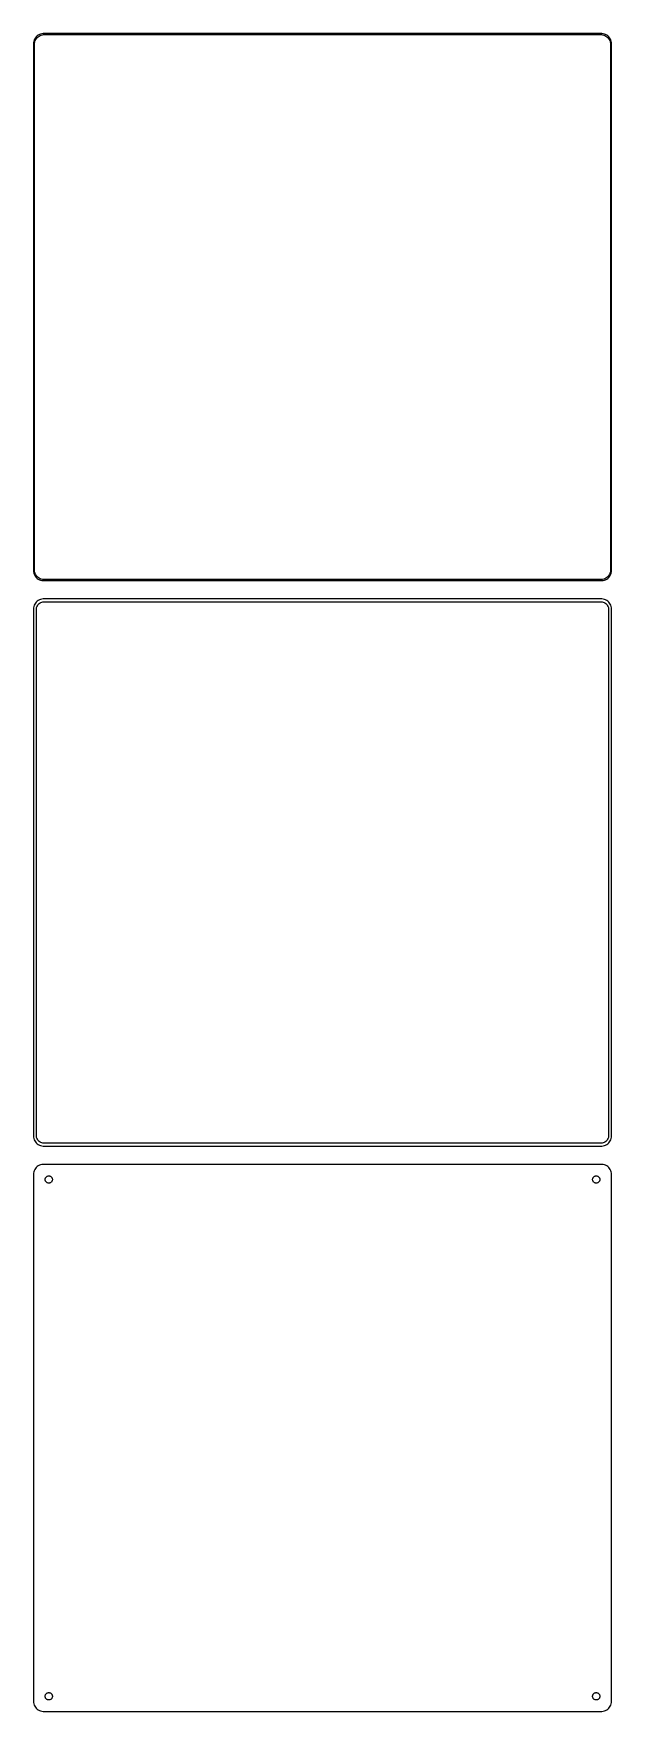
# Model space of a CAD drawing. Header units: metres. Extents: x -142 to 142, y 423 to 1251.
import ezdxf

# ---------------------------------------------------------------- set-up
doc = ezdxf.new("R2010")
doc.units = ezdxf.units.M

msp = doc.modelspace()

# ---------------------------------------------------------------- linework, layer by layer
for p, q in [((-139.629, 1250.52), (-140.179, 1250.22)), ((-139.045, 1250.76), (-139.629, 1250.52)), ((-139.272, 1250.05), (-138.718, 1250.27)), ((-138.437, 1250.91), (-139.045, 1250.76)), ((-138.718, 1250.27), (-138.14, 1250.42)), ((-137.814, 1250.99), (-138.437, 1250.91)), ((-138.14, 1250.42), (-137.548, 1250.49)), ((137.814, 1250.99), (-137.814, 1250.99)), ((-137.548, 1250.49), (137.548, 1250.49)), ((137.548, 1250.49), (138.14, 1250.42)), ((138.437, 1250.91), (137.814, 1250.99)), ((138.14, 1250.42), (138.718, 1250.27)), ((139.045, 1250.76), (138.437, 1250.91)), ((138.718, 1250.27), (139.272, 1250.05)), ((139.629, 1250.52), (139.045, 1250.76)), ((140.179, 1250.22), (139.629, 1250.52)), ((-142.461, 1246.63), (-142.5, 1246)), ((-142.5, 1246), (-142.5, 986)), ((-142.343, 1247.24), (-142.461, 1246.63)), ((-142.149, 1247.84), (-142.343, 1247.24)), ((-141.882, 1248.41), (-142.149, 1247.84)), ((-142, 1245.75), (-141.963, 1246.35)), ((-142, 986.25), (-142, 1245.75)), ((-141.963, 1246.35), (-141.851, 1246.93)), ((-141.545, 1248.94), (-141.882, 1248.41)), ((-141.851, 1246.93), (-141.666, 1247.5)), ((-141.666, 1247.5), (-141.412, 1248.04)), ((-141.145, 1249.42), (-141.545, 1248.94)), ((-141.412, 1248.04), (-141.093, 1248.54)), ((-140.687, 1249.85), (-141.145, 1249.42)), ((-141.093, 1248.54), (-140.713, 1249)), ((-140.713, 1249), (-140.278, 1249.41)), ((-140.179, 1250.22), (-140.687, 1249.85)), ((-140.278, 1249.41), (-139.795, 1249.76)), ((-139.795, 1249.76), (-139.272, 1250.05)), ((139.272, 1250.05), (139.795, 1249.76)), ((139.795, 1249.76), (140.278, 1249.41)), ((140.687, 1249.85), (140.179, 1250.22)), ((140.278, 1249.41), (140.713, 1249)), ((141.145, 1249.42), (140.687, 1249.85)), ((140.713, 1249), (141.093, 1248.54)), ((141.093, 1248.54), (141.412, 1248.04)), ((141.545, 1248.94), (141.145, 1249.42)), ((141.412, 1248.04), (141.666, 1247.5)), ((141.882, 1248.41), (141.545, 1248.94)), ((141.666, 1247.5), (141.851, 1246.93)), ((141.851, 1246.93), (141.963, 1246.35)), ((142.149, 1247.84), (141.882, 1248.41)), ((141.963, 1246.35), (142, 1245.75)), ((142, 1245.75), (142, 986.25)), ((142.343, 1247.24), (142.149, 1247.84)), ((142.461, 1246.63), (142.343, 1247.24)), ((142.5, 1246), (142.461, 1246.63)), ((142.5, 986), (142.5, 1246)), ((-142.5, 986), (-142.461, 985.373)), ((-142.461, 985.373), (-142.343, 984.757)), ((-141.963, 985.655), (-142, 986.25)), ((-141.851, 985.069), (-141.963, 985.655)), ((141.963, 985.655), (141.851, 985.069)), ((142, 986.25), (141.963, 985.655)), ((142.343, 984.757), (142.461, 985.373)), ((142.461, 985.373), (142.5, 986)), ((-142.343, 984.757), (-142.149, 984.159)), ((-142.149, 984.159), (-141.882, 983.591)), ((-141.882, 983.591), (-141.545, 983.061)), ((-141.666, 984.501), (-141.851, 985.069)), ((-141.412, 983.962), (-141.666, 984.501)), ((-141.545, 983.061), (-141.145, 982.577)), ((-141.093, 983.458), (-141.412, 983.962)), ((-141.145, 982.577), (-140.687, 982.147)), ((-140.713, 982.998), (-141.093, 983.458)), ((-140.278, 982.59), (-140.713, 982.998)), ((-140.687, 982.147), (-140.179, 981.778)), ((-139.795, 982.239), (-140.278, 982.59)), ((-140.179, 981.778), (-139.629, 981.476)), ((-139.272, 981.952), (-139.795, 982.239)), ((-139.629, 981.476), (-139.045, 981.245)), ((-138.718, 981.732), (-139.272, 981.952)), ((-139.045, 981.245), (-138.437, 981.089)), ((-138.14, 981.584), (-138.718, 981.732)), ((-138.437, 981.089), (-137.814, 981.01)), ((-137.548, 981.509), (-138.14, 981.584)), ((-137.814, 981.01), (137.814, 981.01)), ((137.548, 981.509), (-137.548, 981.509)), ((138.14, 981.584), (137.548, 981.509)), ((137.814, 981.01), (138.437, 981.089)), ((138.718, 981.732), (138.14, 981.584)), ((138.437, 981.089), (139.045, 981.245)), ((139.272, 981.952), (138.718, 981.732)), ((139.045, 981.245), (139.629, 981.476)), ((139.795, 982.239), (139.272, 981.952)), ((139.629, 981.476), (140.179, 981.778)), ((140.278, 982.59), (139.795, 982.239)), ((140.179, 981.778), (140.687, 982.147)), ((140.713, 982.998), (140.278, 982.59)), ((140.687, 982.147), (141.145, 982.577)), ((141.093, 983.458), (140.713, 982.998)), ((141.412, 983.962), (141.093, 983.458)), ((141.145, 982.577), (141.545, 983.061)), ((141.666, 984.501), (141.412, 983.962)), ((141.545, 983.061), (141.882, 983.591)), ((141.851, 985.069), (141.666, 984.501)), ((141.882, 983.591), (142.149, 984.159)), ((142.149, 984.159), (142.343, 984.757)), ((-142.149, 968.841), (-142.343, 968.243)), ((-141.882, 969.409), (-142.149, 968.841)), ((-141.545, 969.939), (-141.882, 969.409)), ((-141.145, 970.423), (-141.545, 969.939)), ((-140.687, 970.853), (-141.145, 970.423)), ((-140.179, 971.222), (-140.687, 970.853)), ((-140.641, 968.614), (-140.38, 969.024)), ((-140.38, 969.024), (-140.071, 969.399)), ((-139.629, 971.524), (-140.179, 971.222)), ((-140.071, 969.399), (-139.716, 969.731)), ((-139.716, 969.731), (-139.323, 970.017)), ((-139.045, 971.755), (-139.629, 971.524)), ((-139.323, 970.017), (-138.898, 970.251)), ((-138.437, 971.911), (-139.045, 971.755)), ((-138.898, 970.251), (-138.446, 970.43)), ((-138.446, 970.43), (-137.975, 970.551)), ((-137.814, 971.99), (-138.437, 971.911)), ((-137.975, 970.551), (-137.493, 970.612)), ((137.814, 971.99), (-137.814, 971.99)), ((-137.493, 970.612), (137.493, 970.612)), ((137.493, 970.612), (137.975, 970.551)), ((138.437, 971.911), (137.814, 971.99)), ((137.975, 970.551), (138.446, 970.43)), ((139.045, 971.755), (138.437, 971.911)), ((138.446, 970.43), (138.898, 970.251)), ((138.898, 970.251), (139.323, 970.017)), ((139.629, 971.524), (139.045, 971.755)), ((139.323, 970.017), (139.716, 969.731)), ((140.179, 971.222), (139.629, 971.524)), ((139.716, 969.731), (140.071, 969.399)), ((140.071, 969.399), (140.38, 969.024)), ((140.687, 970.853), (140.179, 971.222)), ((140.38, 969.024), (140.641, 968.614)), ((141.145, 970.423), (140.687, 970.853)), ((141.545, 969.939), (141.145, 970.423)), ((141.882, 969.409), (141.545, 969.939)), ((142.149, 968.841), (141.882, 969.409)), ((142.343, 968.243), (142.149, 968.841)), ((-142.461, 967.627), (-142.5, 967)), ((-142.5, 967), (-142.5, 707)), ((-142.343, 968.243), (-142.461, 967.627)), ((-141.119, 966.75), (-141.089, 967.235)), ((-141.119, 707.25), (-141.119, 966.75)), ((-141.089, 967.235), (-140.998, 967.712)), ((-140.998, 967.712), (-140.848, 968.174)), ((-140.848, 968.174), (-140.641, 968.614)), ((140.641, 968.614), (140.848, 968.174)), ((140.848, 968.174), (140.998, 967.712)), ((140.998, 967.712), (141.089, 967.235)), ((141.089, 967.235), (141.119, 966.75)), ((141.119, 966.75), (141.119, 707.25)), ((142.461, 967.627), (142.343, 968.243)), ((142.5, 967), (142.461, 967.627)), ((142.5, 707), (142.5, 967)), ((-142.5, 707), (-142.461, 706.373)), ((-142.461, 706.373), (-142.343, 705.757)), ((-142.343, 705.757), (-142.149, 705.159)), ((-142.149, 705.159), (-141.882, 704.591)), ((-141.882, 704.591), (-141.545, 704.061)), ((-141.545, 704.061), (-141.145, 703.577)), ((-141.089, 706.765), (-141.119, 707.25)), ((-140.998, 706.288), (-141.089, 706.765)), ((-140.848, 705.826), (-140.998, 706.288)), ((-140.641, 705.386), (-140.848, 705.826)), ((-140.38, 704.976), (-140.641, 705.386)), ((-140.071, 704.601), (-140.38, 704.976)), ((-139.716, 704.269), (-140.071, 704.601)), ((-139.323, 703.983), (-139.716, 704.269)), ((-138.898, 703.749), (-139.323, 703.983)), ((139.323, 703.983), (138.898, 703.749)), ((139.716, 704.269), (139.323, 703.983)), ((140.071, 704.601), (139.716, 704.269)), ((140.38, 704.976), (140.071, 704.601)), ((140.641, 705.386), (140.38, 704.976)), ((140.848, 705.826), (140.641, 705.386)), ((140.998, 706.288), (140.848, 705.826)), ((141.089, 706.765), (140.998, 706.288)), ((141.119, 707.25), (141.089, 706.765)), ((141.145, 703.577), (141.545, 704.061)), ((141.545, 704.061), (141.882, 704.591)), ((141.882, 704.591), (142.149, 705.159)), ((142.149, 705.159), (142.343, 705.757)), ((142.343, 705.757), (142.461, 706.373)), ((142.461, 706.373), (142.5, 707)), ((-141.145, 703.577), (-140.687, 703.147)), ((-140.687, 703.147), (-140.179, 702.778)), ((-140.179, 702.778), (-139.629, 702.476)), ((-139.629, 702.476), (-139.045, 702.245)), ((-139.045, 702.245), (-138.437, 702.089)), ((-138.446, 703.57), (-138.898, 703.749)), ((-137.975, 703.449), (-138.446, 703.57)), ((-138.437, 702.089), (-137.814, 702.01)), ((-137.493, 703.388), (-137.975, 703.449)), ((-137.814, 702.01), (137.814, 702.01)), ((137.493, 703.388), (-137.493, 703.388)), ((137.975, 703.449), (137.493, 703.388)), ((137.814, 702.01), (138.437, 702.089)), ((138.446, 703.57), (137.975, 703.449)), ((138.437, 702.089), (139.045, 702.245)), ((138.898, 703.749), (138.446, 703.57)), ((139.045, 702.245), (139.629, 702.476)), ((139.629, 702.476), (140.179, 702.778)), ((140.179, 702.778), (140.687, 703.147)), ((140.687, 703.147), (141.145, 703.577)), ((-142.461, 688.627), (-142.5, 688)), ((-142.5, 688), (-142.5, 428)), ((-142.343, 689.243), (-142.461, 688.627)), ((-142.149, 689.841), (-142.343, 689.243)), ((-141.882, 690.409), (-142.149, 689.841)), ((-141.545, 690.939), (-141.882, 690.409)), ((-141.145, 691.423), (-141.545, 690.939)), ((-140.687, 691.853), (-141.145, 691.423)), ((-140.179, 692.222), (-140.687, 691.853)), ((-139.629, 692.524), (-140.179, 692.222)), ((-139.045, 692.755), (-139.629, 692.524)), ((-138.437, 692.911), (-139.045, 692.755)), ((-137.814, 692.99), (-138.437, 692.911)), ((137.814, 692.99), (-137.814, 692.99)), ((-135.556, 687.212), (-135.337, 687.268)), ((-135.337, 687.268), (-135.113, 687.296)), ((-135.113, 687.296), (-134.887, 687.296)), ((-134.887, 687.296), (-134.663, 687.268)), ((-134.663, 687.268), (-134.444, 687.212)), ((134.444, 687.212), (134.663, 687.268)), ((134.663, 687.268), (134.887, 687.296)), ((134.887, 687.296), (135.113, 687.296)), ((135.113, 687.296), (135.337, 687.268)), ((135.337, 687.268), (135.556, 687.212)), ((138.437, 692.911), (137.814, 692.99)), ((139.045, 692.755), (138.437, 692.911)), ((139.629, 692.524), (139.045, 692.755)), ((140.179, 692.222), (139.629, 692.524)), ((140.687, 691.853), (140.179, 692.222)), ((141.145, 691.423), (140.687, 691.853)), ((141.545, 690.939), (141.145, 691.423)), ((141.882, 690.409), (141.545, 690.939)), ((142.149, 689.841), (141.882, 690.409)), ((142.343, 689.243), (142.149, 689.841)), ((142.461, 688.627), (142.343, 689.243)), ((142.5, 688), (142.461, 688.627)), ((142.5, 428), (142.5, 688)), ((-136.8, 685.5), (-136.786, 685.726)), ((-136.786, 685.274), (-136.8, 685.5)), ((-136.786, 685.726), (-136.743, 685.948)), ((-136.743, 685.052), (-136.786, 685.274)), ((-136.743, 685.948), (-136.674, 686.163)), ((-136.674, 684.837), (-136.743, 685.052)), ((-136.674, 686.163), (-136.577, 686.367)), ((-136.577, 684.633), (-136.674, 684.837)), ((-136.577, 686.367), (-136.456, 686.558)), ((-136.456, 684.442), (-136.577, 684.633)), ((-136.456, 686.558), (-136.312, 686.732)), ((-136.312, 684.268), (-136.456, 684.442)), ((-136.312, 686.732), (-136.147, 686.887)), ((-136.147, 684.113), (-136.312, 684.268)), ((-136.147, 686.887), (-135.964, 687.02)), ((-135.964, 683.98), (-136.147, 684.113)), ((-135.964, 687.02), (-135.766, 687.129)), ((-135.766, 683.871), (-135.964, 683.98)), ((-135.766, 687.129), (-135.556, 687.212)), ((-135.556, 683.788), (-135.766, 683.871)), ((-135.337, 683.732), (-135.556, 683.788)), ((-135.113, 683.704), (-135.337, 683.732)), ((-134.887, 683.704), (-135.113, 683.704)), ((-134.663, 683.732), (-134.887, 683.704)), ((-134.444, 683.788), (-134.663, 683.732)), ((-134.444, 687.212), (-134.234, 687.129)), ((-134.234, 683.871), (-134.444, 683.788)), ((-134.234, 687.129), (-134.036, 687.02)), ((-134.036, 683.98), (-134.234, 683.871)), ((-134.036, 687.02), (-133.853, 686.887)), ((-133.853, 684.113), (-134.036, 683.98)), ((-133.853, 686.887), (-133.688, 686.732)), ((-133.688, 684.268), (-133.853, 684.113)), ((-133.688, 686.732), (-133.544, 686.558)), ((-133.544, 684.442), (-133.688, 684.268)), ((-133.544, 686.558), (-133.423, 686.367)), ((-133.423, 684.633), (-133.544, 684.442)), ((-133.423, 686.367), (-133.326, 686.163)), ((-133.326, 684.837), (-133.423, 684.633)), ((-133.326, 686.163), (-133.257, 685.948)), ((-133.257, 685.052), (-133.326, 684.837)), ((-133.257, 685.948), (-133.214, 685.726)), ((-133.214, 685.274), (-133.257, 685.052)), ((-133.214, 685.726), (-133.2, 685.5)), ((-133.2, 685.5), (-133.214, 685.274)), ((133.2, 685.5), (133.214, 685.726)), ((133.214, 685.274), (133.2, 685.5)), ((133.214, 685.726), (133.257, 685.948)), ((133.257, 685.052), (133.214, 685.274)), ((133.257, 685.948), (133.326, 686.163)), ((133.326, 684.837), (133.257, 685.052)), ((133.326, 686.163), (133.423, 686.367)), ((133.423, 684.633), (133.326, 684.837)), ((133.423, 686.367), (133.544, 686.558)), ((133.544, 684.442), (133.423, 684.633)), ((133.544, 686.558), (133.688, 686.732)), ((133.688, 684.268), (133.544, 684.442)), ((133.688, 686.732), (133.853, 686.887)), ((133.853, 684.113), (133.688, 684.268)), ((133.853, 686.887), (134.036, 687.02)), ((134.036, 683.98), (133.853, 684.113)), ((134.036, 687.02), (134.234, 687.129)), ((134.234, 683.871), (134.036, 683.98)), ((134.234, 687.129), (134.444, 687.212)), ((134.444, 683.788), (134.234, 683.871)), ((134.663, 683.732), (134.444, 683.788)), ((134.887, 683.704), (134.663, 683.732)), ((135.113, 683.704), (134.887, 683.704)), ((135.337, 683.732), (135.113, 683.704)), ((135.556, 683.788), (135.337, 683.732)), ((135.556, 687.212), (135.766, 687.129)), ((135.766, 683.871), (135.556, 683.788)), ((135.766, 687.129), (135.964, 687.02)), ((135.964, 683.98), (135.766, 683.871)), ((135.964, 687.02), (136.147, 686.887)), ((136.147, 684.113), (135.964, 683.98)), ((136.147, 686.887), (136.312, 686.732)), ((136.312, 684.268), (136.147, 684.113)), ((136.312, 686.732), (136.456, 686.558)), ((136.456, 684.442), (136.312, 684.268)), ((136.456, 686.558), (136.577, 686.367)), ((136.577, 684.633), (136.456, 684.442)), ((136.577, 686.367), (136.674, 686.163)), ((136.674, 684.837), (136.577, 684.633)), ((136.674, 686.163), (136.743, 685.948)), ((136.743, 685.052), (136.674, 684.837)), ((136.743, 685.948), (136.786, 685.726)), ((136.786, 685.274), (136.743, 685.052)), ((136.786, 685.726), (136.8, 685.5)), ((136.8, 685.5), (136.786, 685.274)), ((-136.8, 430.5), (-136.786, 430.726)), ((-136.786, 430.726), (-136.743, 430.948)), ((-136.743, 430.948), (-136.674, 431.163)), ((-136.674, 431.163), (-136.577, 431.367)), ((-136.577, 431.367), (-136.456, 431.558)), ((-136.456, 431.558), (-136.312, 431.732)), ((-136.312, 431.732), (-136.147, 431.887)), ((-136.147, 431.887), (-135.964, 432.02)), ((-135.964, 432.02), (-135.766, 432.129)), ((-135.766, 432.129), (-135.556, 432.212)), ((-135.556, 432.212), (-135.337, 432.268)), ((-135.337, 432.268), (-135.113, 432.296)), ((-135.113, 432.296), (-134.887, 432.296)), ((-134.887, 432.296), (-134.663, 432.268)), ((-134.663, 432.268), (-134.444, 432.212)), ((-134.444, 432.212), (-134.234, 432.129)), ((-134.234, 432.129), (-134.036, 432.02)), ((-134.036, 432.02), (-133.853, 431.887)), ((-133.853, 431.887), (-133.688, 431.732)), ((-133.688, 431.732), (-133.544, 431.558)), ((-133.544, 431.558), (-133.423, 431.367)), ((-133.423, 431.367), (-133.326, 431.163)), ((-133.326, 431.163), (-133.257, 430.948)), ((-133.257, 430.948), (-133.214, 430.726)), ((-133.214, 430.726), (-133.2, 430.5)), ((133.2, 430.5), (133.214, 430.726)), ((133.214, 430.726), (133.257, 430.948)), ((133.257, 430.948), (133.326, 431.163)), ((133.326, 431.163), (133.423, 431.367)), ((133.423, 431.367), (133.544, 431.558)), ((133.544, 431.558), (133.688, 431.732)), ((133.688, 431.732), (133.853, 431.887)), ((133.853, 431.887), (134.036, 432.02)), ((134.036, 432.02), (134.234, 432.129)), ((134.234, 432.129), (134.444, 432.212)), ((134.444, 432.212), (134.663, 432.268)), ((134.663, 432.268), (134.887, 432.296)), ((134.887, 432.296), (135.113, 432.296)), ((135.113, 432.296), (135.337, 432.268)), ((135.337, 432.268), (135.556, 432.212)), ((135.556, 432.212), (135.766, 432.129)), ((135.766, 432.129), (135.964, 432.02)), ((135.964, 432.02), (136.147, 431.887)), ((136.147, 431.887), (136.312, 431.732)), ((136.312, 431.732), (136.456, 431.558)), ((136.456, 431.558), (136.577, 431.367)), ((136.577, 431.367), (136.674, 431.163)), ((136.674, 431.163), (136.743, 430.948)), ((136.743, 430.948), (136.786, 430.726)), ((136.786, 430.726), (136.8, 430.5)), ((-142.5, 428), (-142.461, 427.373)), ((-142.461, 427.373), (-142.343, 426.757)), ((-142.343, 426.757), (-142.149, 426.159)), ((-142.149, 426.159), (-141.882, 425.591)), ((-141.882, 425.591), (-141.545, 425.061)), ((-141.545, 425.061), (-141.145, 424.577)), ((-141.145, 424.577), (-140.687, 424.147)), ((-140.687, 424.147), (-140.179, 423.778)), ((-140.179, 423.778), (-139.629, 423.476)), ((-139.629, 423.476), (-139.045, 423.245)), ((-139.045, 423.245), (-138.437, 423.089)), ((-138.437, 423.089), (-137.814, 423.01)), ((-137.814, 423.01), (137.814, 423.01)), ((-136.786, 430.274), (-136.8, 430.5)), ((-136.743, 430.052), (-136.786, 430.274)), ((-136.674, 429.837), (-136.743, 430.052)), ((-136.577, 429.633), (-136.674, 429.837)), ((-136.456, 429.442), (-136.577, 429.633)), ((-136.312, 429.268), (-136.456, 429.442)), ((-136.147, 429.113), (-136.312, 429.268)), ((-135.964, 428.98), (-136.147, 429.113)), ((-135.766, 428.871), (-135.964, 428.98)), ((-135.556, 428.788), (-135.766, 428.871)), ((-135.337, 428.732), (-135.556, 428.788)), ((-135.113, 428.704), (-135.337, 428.732)), ((-134.887, 428.704), (-135.113, 428.704)), ((-134.663, 428.732), (-134.887, 428.704)), ((-134.444, 428.788), (-134.663, 428.732)), ((-134.234, 428.871), (-134.444, 428.788)), ((-134.036, 428.98), (-134.234, 428.871)), ((-133.853, 429.113), (-134.036, 428.98)), ((-133.688, 429.268), (-133.853, 429.113)), ((-133.544, 429.442), (-133.688, 429.268)), ((-133.423, 429.633), (-133.544, 429.442)), ((-133.326, 429.837), (-133.423, 429.633)), ((-133.257, 430.052), (-133.326, 429.837)), ((-133.214, 430.274), (-133.257, 430.052)), ((-133.2, 430.5), (-133.214, 430.274)), ((133.214, 430.274), (133.2, 430.5)), ((133.257, 430.052), (133.214, 430.274)), ((133.326, 429.837), (133.257, 430.052)), ((133.423, 429.633), (133.326, 429.837)), ((133.544, 429.442), (133.423, 429.633)), ((133.688, 429.268), (133.544, 429.442)), ((133.853, 429.113), (133.688, 429.268)), ((134.036, 428.98), (133.853, 429.113)), ((134.234, 428.871), (134.036, 428.98)), ((134.444, 428.788), (134.234, 428.871)), ((134.663, 428.732), (134.444, 428.788)), ((134.887, 428.704), (134.663, 428.732)), ((135.113, 428.704), (134.887, 428.704)), ((135.337, 428.732), (135.113, 428.704)), ((135.556, 428.788), (135.337, 428.732)), ((135.766, 428.871), (135.556, 428.788)), ((135.964, 428.98), (135.766, 428.871)), ((136.147, 429.113), (135.964, 428.98)), ((136.312, 429.268), (136.147, 429.113)), ((136.456, 429.442), (136.312, 429.268)), ((136.577, 429.633), (136.456, 429.442)), ((136.674, 429.837), (136.577, 429.633)), ((136.743, 430.052), (136.674, 429.837)), ((136.786, 430.274), (136.743, 430.052)), ((136.8, 430.5), (136.786, 430.274)), ((137.814, 423.01), (138.437, 423.089)), ((138.437, 423.089), (139.045, 423.245)), ((139.045, 423.245), (139.629, 423.476)), ((139.629, 423.476), (140.179, 423.778)), ((140.179, 423.778), (140.687, 424.147)), ((140.687, 424.147), (141.145, 424.577)), ((141.145, 424.577), (141.545, 425.061)), ((141.545, 425.061), (141.882, 425.591)), ((141.882, 425.591), (142.149, 426.159)), ((142.149, 426.159), (142.343, 426.757)), ((142.343, 426.757), (142.461, 427.373)), ((142.461, 427.373), (142.5, 428))]:
    msp.add_line(p, q)

doc.saveas('drawing.dxf')
